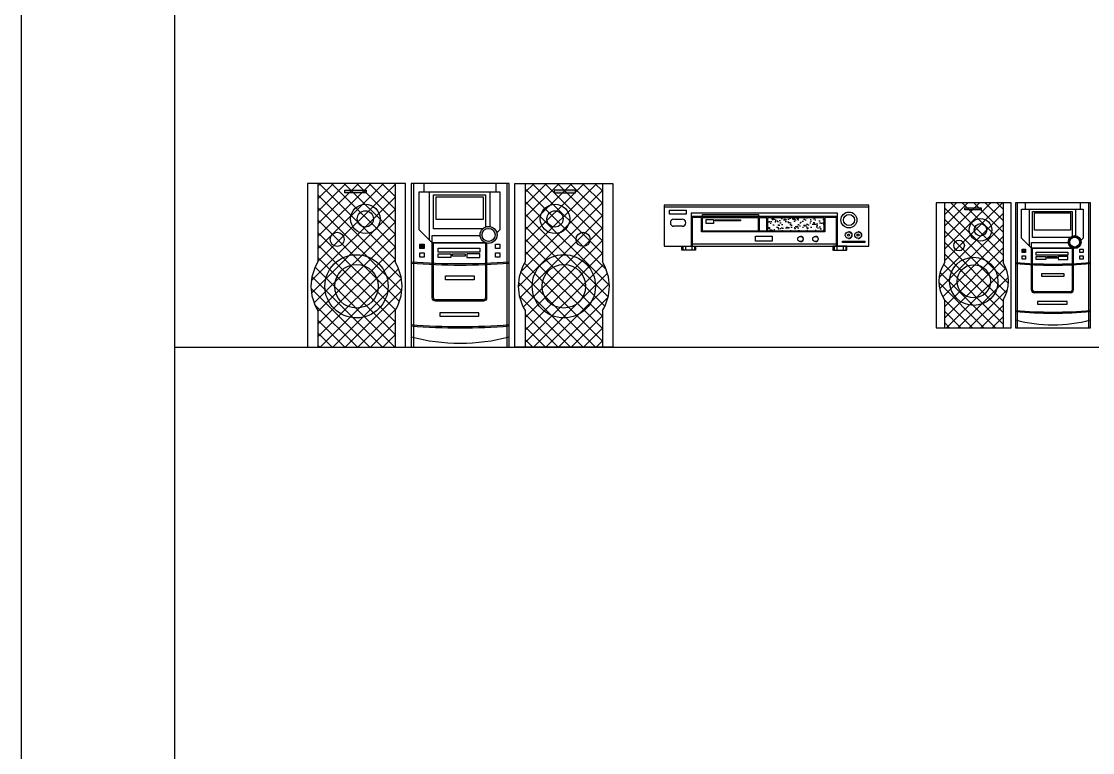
# Model space of a CAD drawing. Header units: inches. Extents: x 11.8 to 54.3, y 10.8 to 35.6.
# Drawn here: x 33.278 to 35.634, y 18.106 to 19.714 of the extents above; entities that cross this region are included whole.
import ezdxf

# ---------------------------------------------------------------- set-up
doc = ezdxf.new("R2010")
doc.units = ezdxf.units.IN
doc.header["$MEASUREMENT"] = 0
for name, color, linetype in [('1', 1, 'Continuous'), ('4', 4, 'Continuous'), ('kadrbm', 4, 'Continuous')]:
    doc.layers.add(name, color=color, linetype=linetype)
pattern_1 = [(45, (65.069415, 45.361527), (-0.013788582, 0.013788582), []), (135, (65.069415, 45.361527), (-0.013788582, -0.013788582), [])]

# ---------------------------------------------------------------- blocks, each defined once
blk = doc.blocks.new('kadrbm')
at = {"layer": 'kadrbm', "color": 4}
blk.add_lwpolyline([(0, 0), (0, 24.7972), (21, 24.7972), (21, 0), (0, 0)], close=True, dxfattribs=at)
blk.add_lwpolyline([(20.6631, 0.3257), (20.6631, 24.4603), (0.3369, 24.4603), (0.3369, 0.3257), (20.6631, 0.3257)], dxfattribs=at)

msp = doc.modelspace()

# ---------------------------------------------------------------- hatches: boundary and pattern name
at = {"layer": '4'}
h = msp.add_hatch(dxfattribs=at)
h.set_pattern_fill('ANSI37,_I', color=256, scale=0.156, style=2)
h.set_pattern_definition(pattern_1)
h.paths.add_polyline_path([(34.0998, 19.3583), (33.9304, 19.3583), (33.9304, 19.1854, 0.289326), (33.9304, 19.0784), (33.9304, 18.9983), (34.0998, 18.9983), (34.0998, 19.0784, 0.289326), (34.0998, 19.1854)])
h.paths.add_polyline_path([(34.0022, 19.2801, -1), (34.0669, 19.2801, -1)], flags=16)
h.paths.add_polyline_path([(34.0846, 19.1319, -1), (33.9456, 19.1319, -1)], flags=16)
h.paths.add_polyline_path([(34.063, 19.1319, -1), (33.9672, 19.1319, -1)], flags=0)
h.paths.add_polyline_path([(34.0363, 19.3377), (33.9894, 19.3377), (33.9894, 19.3434), (34.0363, 19.3434)], flags=16)
h = msp.add_hatch(color=256, dxfattribs=at)
h.dxf.hatch_style = 1
h.paths.add_polyline_path([(34.0363, 19.3377), (34.0363, 19.3434), (33.9894, 19.3434), (33.9894, 19.3377)])
h = msp.add_hatch(dxfattribs=at)
h.set_pattern_fill('ANSI37,_I', color=256, scale=0.156, style=2)
h.set_pattern_definition(pattern_1)
h.paths.add_polyline_path([(34.3863, 19.1854, 0.289326), (34.3863, 19.0784), (34.3863, 18.9983), (34.5557, 18.9983), (34.5557, 19.0784, 0.289326), (34.5557, 19.1854), (34.5557, 19.3583), (34.3863, 19.3583)])
h.paths.add_polyline_path([(34.4193, 19.2801, -1), (34.4839, 19.2801, -1)], flags=16)
h.paths.add_polyline_path([(34.5405, 19.1319, -1), (34.4015, 19.1319, -1)], flags=16)
h.paths.add_polyline_path([(34.5189, 19.1319, -1), (34.4231, 19.1319, -1)], flags=0)
h.paths.add_polyline_path([(34.4498, 19.3377), (34.4498, 19.3434), (34.4967, 19.3434), (34.4967, 19.3377)], flags=16)
h = msp.add_hatch(color=256, dxfattribs=at)
h.dxf.hatch_style = 1
h.paths.add_polyline_path([(34.4967, 19.3377), (34.4967, 19.3434), (34.4498, 19.3434), (34.4498, 19.3377)])
h = msp.add_hatch(color=256, dxfattribs=at)
h.dxf.hatch_style = 1
h.paths.add_polyline_path([(35.3886, 19.3), (35.3886, 19.3044), (35.3528, 19.3044), (35.3528, 19.3)])
h = msp.add_hatch(dxfattribs=at)
h.set_pattern_fill('AR-SAND', color=256, scale=0.007, style=0)
h.set_pattern_definition([(37.5, (58.002328, 38.877611), (-0.0004409535, 0.0134877664), [0, -0.01064, 0, -0.0119, 0, -0.011375]), (7.5, (58.002328, 38.87761), (0.012388437, 0.019755022), [0, -0.00574, 0, -0.00959, 0, -0.003675]), (327.5, (57.993718, 38.877611), (0.021798993, 3.96134e-05), [0, -0.0035, 0, -0.0126, 0, -0.01645]), (317.5, (57.993718, 38.87761), (0.021042886, 0.006143729), [0, -0.00175, 0, -0.00826, 0, -0.00945])])
h.paths.add_polyline_path([(34.9194, 19.2835), (34.9194, 19.2533), (35.0428, 19.2533), (35.0428, 19.2835)])
h = msp.add_hatch(color=256, dxfattribs=at)
h.dxf.hatch_style = 1
h.paths.add_polyline_path([(34.3242, 19.2449, 1), (34.2869, 19.2449, 1)])
h.paths.add_polyline_path([(34.3198, 19.2449, 1), (34.2912, 19.2449, 1)], flags=16)
h = msp.add_hatch(color=256, dxfattribs=at)
h.dxf.hatch_style = 1
h.paths.add_polyline_path([(35.6085, 19.2291, 1), (35.58, 19.2291, 1)])
h.paths.add_polyline_path([(35.6052, 19.2291, 1), (35.5833, 19.2291, 1)], flags=16)
h = msp.add_hatch(color=256, dxfattribs=at)
h.dxf.hatch_style = 1
h.paths.add_polyline_path([(34.1543, 19.2242), (34.1543, 19.2147), (34.1637, 19.2147), (34.1637, 19.2242)])
h = msp.add_hatch(color=256, dxfattribs=at)
h.dxf.hatch_style = 1
h.paths.add_polyline_path([(35.486, 19.2133), (35.4787, 19.2133), (35.4787, 19.206), (35.486, 19.206)])
h = msp.add_hatch(color=256, dxfattribs=at)
h.dxf.hatch_style = 1
h.paths.add_polyline_path([(34.3013, 19.1829), (34.3013, 19.1799, 0.00912), (34.3511, 19.183), (34.3511, 19.186, -0.00912)])
h.paths.add_polyline_path([(34.3511, 19.0447), (34.3511, 19.0477, -0.039603), (34.1351, 19.0477), (34.1351, 19.0447, 0.039603)])
h.paths.add_polyline_path([(34.2985, 19.1798), (34.2985, 19.1828, -0.020911), (34.1843, 19.183), (34.1843, 19.1799, 0.020911)])
h = msp.add_hatch(color=256, dxfattribs=at)
h.dxf.hatch_style = 1
h.paths.add_polyline_path([(34.1351, 19.186), (34.1351, 19.183, 0.008499), (34.1814, 19.1801), (34.1814, 19.1831, -0.008499)])
h.paths.add_polyline_path([(34.1814, 19.1801, 0.000528), (34.1843, 19.1799), (34.1843, 19.183, -0.000528), (34.1814, 19.1831)])
h.paths.add_polyline_path([(34.3013, 19.1829, -0.000528), (34.2985, 19.1828), (34.2985, 19.1798, 0.000528), (34.3013, 19.1799)])
h = msp.add_hatch(color=256, dxfattribs=at)
h.dxf.hatch_style = 1
h.paths.add_polyline_path([(35.4995, 19.1819, -0.008499), (35.4641, 19.1841), (35.4641, 19.1818, 0.008499), (35.4995, 19.1796)])
h.paths.add_polyline_path([(35.5017, 19.1818, -0.000528), (35.4995, 19.1819), (35.4995, 19.1796, 0.000528), (35.5017, 19.1795)])
h.paths.add_polyline_path([(35.5911, 19.1818, -0.000528), (35.5889, 19.1817), (35.5889, 19.1794, 0.000528), (35.5911, 19.1795)])
h = msp.add_hatch(color=256, dxfattribs=at)
h.dxf.hatch_style = 1
h.paths.add_polyline_path([(35.6291, 19.1818), (35.6291, 19.1841, -0.00912), (35.5911, 19.1818), (35.5911, 19.1795, 0.00912)])
h.paths.add_polyline_path([(35.6291, 19.0761), (35.6291, 19.0785, -0.039603), (35.4641, 19.0785), (35.4641, 19.0761, 0.039603)])
h.paths.add_polyline_path([(35.5889, 19.1817, -0.020911), (35.5017, 19.1818), (35.5017, 19.1795, 0.020911), (35.5889, 19.1794)])

# ---------------------------------------------------------------- linework, layer by layer
at = {"layer": '1'}
msp.add_line((33.6152, 18.9983), (53.9414, 18.9983), dxfattribs=at)
at = {"layer": '4'}
for p, q in [((33.9071, 19.3583), (33.9071, 18.9983)), ((34.1231, 19.3583), (33.9071, 19.3583)), ((33.9304, 19.3583), (33.9304, 19.1854)), ((34.0998, 19.3583), (34.0998, 19.1854)), ((34.1231, 18.9983), (34.1231, 19.3583)), ((34.1351, 19.3583), (34.1351, 18.9983)), ((34.3511, 19.3583), (34.1351, 19.3583)), ((34.1403, 19.3583), (34.1403, 18.9983)), ((34.1526, 19.3398), (34.1748, 19.3398)), ((34.1637, 19.3398), (34.1637, 19.3583)), ((34.1748, 19.3398), (34.1748, 19.2342)), ((34.308, 19.3398), (34.308, 19.2634)), ((34.3224, 19.3398), (34.3224, 19.3583)), ((34.3458, 19.3583), (34.3458, 18.9983)), ((34.3511, 18.9983), (34.3511, 19.3583)), ((34.363, 18.9983), (34.363, 19.3583)), ((34.363, 19.3583), (34.579, 19.3583)), ((34.3863, 19.3583), (34.3863, 19.1854)), ((34.5557, 19.3583), (34.5557, 19.1854)), ((34.579, 19.3583), (34.579, 18.9983)), ((35.4549, 19.3158), (35.2899, 19.3158)), ((35.2899, 19.3158), (35.2899, 19.0408)), ((35.3077, 19.3158), (35.3077, 19.1836)), ((35.3077, 19.3145), (35.309, 19.3158)), ((35.3077, 19.2892), (35.3343, 19.3158)), ((35.3077, 19.2639), (35.3596, 19.3158)), ((35.3077, 19.2386), (35.3849, 19.3158)), ((35.3077, 19.2134), (35.4101, 19.3158)), ((35.3077, 19.1881), (35.4354, 19.3158)), ((35.4372, 19.2006), (35.322, 19.3158)), ((35.4372, 19.2258), (35.3472, 19.3158)), ((35.4372, 19.2511), (35.3725, 19.3158)), ((35.4372, 19.2764), (35.3978, 19.3158)), ((35.4372, 19.3017), (35.4231, 19.3158)), ((35.4372, 19.3158), (35.4372, 19.1836)), ((35.4549, 19.0408), (35.4549, 19.3158)), ((35.4641, 19.3158), (35.4641, 19.0408)), ((35.6291, 19.3158), (35.4641, 19.3158)), ((35.4681, 19.3158), (35.4681, 19.0408)), ((35.4859, 19.3016), (35.4859, 19.3158)), ((35.6072, 19.3016), (35.6072, 19.3158)), ((35.625, 19.3158), (35.625, 19.0408)), ((35.6291, 19.0408), (35.6291, 19.3158)), ((35.1413, 19.3104), (34.6913, 19.3104)), ((34.6913, 19.3104), (34.6913, 19.2204)), ((35.1413, 19.3061), (34.6913, 19.3061)), ((35.0727, 19.293), (34.751, 19.293)), ((34.751, 19.293), (34.751, 19.2204)), ((35.0727, 19.2204), (35.0727, 19.293)), ((35.1413, 19.2204), (35.1413, 19.3104)), ((35.2964, 19.1515), (35.4372, 19.2922)), ((35.4448, 19.1676), (35.3077, 19.3047)), ((35.3528, 19.3044), (35.3886, 19.3044)), ((35.3528, 19.3), (35.3528, 19.3044)), ((35.3886, 19.3), (35.3528, 19.3)), ((35.3886, 19.3044), (35.3886, 19.3)), ((35.4775, 19.3016), (35.4944, 19.3016)), ((35.4775, 19.2379), (35.4775, 19.3016)), ((35.4775, 19.3016), (35.6131, 19.3016)), ((35.4944, 19.3016), (35.4944, 19.221)), ((35.5016, 19.2395), (35.5016, 19.2964)), ((35.5016, 19.2964), (35.5891, 19.2964)), ((35.5062, 19.2932), (35.5852, 19.2932)), ((35.5062, 19.255), (35.5062, 19.2932)), ((35.5852, 19.2932), (35.5852, 19.255)), ((35.5891, 19.2964), (35.5891, 19.2424)), ((35.5962, 19.3016), (35.5962, 19.2432)), ((35.6131, 19.3016), (35.6131, 19.2379)), ((34.7131, 19.2795), (34.7313, 19.2795)), ((35.0727, 19.2855), (34.751, 19.2855)), ((34.753, 19.2835), (34.753, 19.2204)), ((34.774, 19.2835), (34.753, 19.2835)), ((34.774, 19.2513), (34.774, 19.2835)), ((34.8994, 19.2835), (34.776, 19.2835)), ((34.8994, 19.2533), (34.8994, 19.2835)), ((34.9174, 19.2835), (34.9014, 19.2835)), ((34.9014, 19.2533), (34.9014, 19.2835)), ((34.9174, 19.2533), (34.9174, 19.2835)), ((35.0428, 19.2835), (34.9194, 19.2835)), ((34.9194, 19.2533), (34.9194, 19.2835)), ((35.0707, 19.2835), (35.0448, 19.2835)), ((35.0448, 19.2835), (35.0448, 19.2513)), ((35.0707, 19.2204), (35.0707, 19.2835)), ((35.2975, 19.1273), (35.4372, 19.2669)), ((35.4488, 19.1383), (35.3077, 19.2794)), ((34.7313, 19.2638), (34.7131, 19.2638)), ((35.0448, 19.2513), (34.774, 19.2513)), ((35.4446, 19.1173), (35.3077, 19.2541)), ((35.5852, 19.255), (35.5062, 19.255)), ((34.1843, 19.1063), (34.1843, 19.2276)), ((34.2985, 19.2276), (34.2985, 19.1063)), ((34.6913, 19.2204), (35.1413, 19.2204)), ((34.7328, 19.2204), (34.7328, 19.2113)), ((34.7384, 19.2204), (34.7384, 19.2113)), ((34.7526, 19.2204), (34.7526, 19.2113)), ((34.753, 19.2254), (35.0707, 19.2254)), ((34.753, 19.2204), (35.0707, 19.2204)), ((34.7583, 19.2204), (34.7583, 19.2113)), ((35.0654, 19.2204), (35.0654, 19.2113)), ((35.071, 19.2204), (35.071, 19.2113)), ((35.0852, 19.2204), (35.0852, 19.2113)), ((35.0909, 19.2204), (35.0909, 19.2113)), ((35.304, 19.1085), (35.4372, 19.2417)), ((35.4372, 19.0994), (35.3077, 19.2289)), ((35.4995, 19.2159), (35.4775, 19.2379)), ((35.4995, 19.2159), (35.4995, 19.2281)), ((35.4995, 19.2281), (35.5809, 19.2281)), ((35.5845, 19.2395), (35.5016, 19.2395)), ((35.6131, 19.2379), (35.608, 19.2328)), ((35.3077, 19.087), (35.4372, 19.2164)), ((35.4372, 19.0742), (35.3077, 19.2036)), ((35.4787, 19.2133), (35.486, 19.2133)), ((35.4787, 19.206), (35.4787, 19.2133)), ((35.486, 19.206), (35.4787, 19.206)), ((35.4787, 19.1988), (35.486, 19.1988)), ((35.4787, 19.1916), (35.4787, 19.1988)), ((35.486, 19.2133), (35.486, 19.206)), ((35.486, 19.1988), (35.486, 19.1916)), ((35.589, 19.2159), (35.4995, 19.2159)), ((35.4995, 19.1232), (35.4995, 19.2159)), ((35.4995, 19.2159), (35.589, 19.2159)), ((35.589, 19.2159), (35.4995, 19.2159)), ((35.5017, 19.1232), (35.5017, 19.2159)), ((35.5094, 19.2071), (35.5794, 19.2071)), ((35.5094, 19.2), (35.5094, 19.2071)), ((35.5794, 19.2), (35.5094, 19.2)), ((35.5094, 19.1974), (35.5308, 19.1974)), ((35.5094, 19.1909), (35.5094, 19.1974)), ((35.5308, 19.1974), (35.5308, 19.1909)), ((35.5337, 19.1974), (35.5551, 19.1974)), ((35.5337, 19.1935), (35.5337, 19.1974)), ((35.5551, 19.1974), (35.5551, 19.1935)), ((35.5794, 19.1974), (35.558, 19.1974)), ((35.558, 19.1974), (35.558, 19.1909)), ((35.5794, 19.2071), (35.5794, 19.2)), ((35.5794, 19.1909), (35.5794, 19.1974)), ((35.5889, 19.2159), (35.5889, 19.1232)), ((35.5911, 19.2152), (35.5911, 19.1232)), ((35.6057, 19.2133), (35.6129, 19.2133)), ((35.6057, 19.206), (35.6057, 19.2133)), ((35.6129, 19.206), (35.6057, 19.206)), ((35.6057, 19.1988), (35.6129, 19.1988)), ((35.6057, 19.1916), (35.6057, 19.1988)), ((35.6129, 19.2133), (35.6129, 19.206)), ((35.6129, 19.1988), (35.6129, 19.1916)), ((35.4372, 19.0489), (35.3057, 19.1803)), ((35.3077, 19.0617), (35.4372, 19.1911)), ((35.486, 19.1916), (35.4787, 19.1916)), ((35.5308, 19.1909), (35.5094, 19.1909)), ((35.5551, 19.1935), (35.5337, 19.1935)), ((35.558, 19.1909), (35.5794, 19.1909)), ((35.6129, 19.1916), (35.6057, 19.1916)), ((35.42, 19.0408), (35.2984, 19.1623)), ((35.3121, 19.0408), (35.4432, 19.1719)), ((35.3374, 19.0408), (35.4484, 19.1518)), ((35.5219, 19.1602), (35.5703, 19.1602)), ((35.5219, 19.1536), (35.5219, 19.1602)), ((35.5703, 19.1536), (35.5219, 19.1536)), ((35.5703, 19.1602), (35.5703, 19.1536)), ((35.3947, 19.0408), (35.296, 19.1395)), ((35.3626, 19.0408), (35.4469, 19.125)), ((34.2941, 19.102), (34.1886, 19.102)), ((35.3694, 19.0408), (35.3069, 19.1033)), ((35.3077, 19.1019), (35.3077, 19.0408)), ((35.4372, 19.1019), (35.4372, 19.0408)), ((35.5856, 19.1199), (35.505, 19.1199)), ((35.5856, 19.1177), (35.505, 19.1177)), ((33.9304, 19.0784), (33.9304, 18.9983)), ((34.0998, 19.0784), (34.0998, 18.9983)), ((34.3863, 19.0784), (34.3863, 18.9983)), ((34.5557, 19.0784), (34.5557, 18.9983)), ((35.3879, 19.0408), (35.4372, 19.09)), ((35.3442, 19.0408), (35.3077, 19.0772)), ((35.4132, 19.0408), (35.4372, 19.0647)), ((35.2899, 19.0408), (35.4549, 19.0408)), ((35.3189, 19.0408), (35.3077, 19.0519)), ((35.4641, 19.0408), (35.6291, 19.0408)), ((33.9071, 18.9983), (34.1231, 18.9983)), ((34.1351, 18.9983), (34.3511, 18.9983)), ((34.579, 18.9983), (34.363, 18.9983))]:
    msp.add_line(p, q, dxfattribs=at)
for points in [[(33.9894, 19.3434), (34.0363, 19.3434), (34.0363, 19.3377), (33.9894, 19.3377)], [(34.4967, 19.3434), (34.4498, 19.3434), (34.4498, 19.3377), (34.4967, 19.3377)], [(34.1902, 19.3288), (34.2936, 19.3288), (34.2936, 19.2788), (34.1902, 19.2788)], [(34.7034, 19.2995), (34.7397, 19.2995), (34.7397, 19.2904), (34.7034, 19.2904)], [(34.776, 19.29), (34.8994, 19.29), (34.8994, 19.2855), (34.776, 19.2855)], [(34.7843, 19.2791), (34.7998, 19.2791), (34.7998, 19.2699), (34.7843, 19.2699)], [(34.8036, 19.2784), (34.8592, 19.2784), (34.8592, 19.2756), (34.8036, 19.2756)], [(34.1543, 19.2242), (34.1637, 19.2242), (34.1637, 19.2147), (34.1543, 19.2147)], [(34.3205, 19.2242), (34.33, 19.2242), (34.33, 19.2147), (34.3205, 19.2147)], [(34.7302, 19.2204), (34.7608, 19.2204), (34.7608, 19.2113), (34.7302, 19.2113)], [(34.8922, 19.2418), (34.9291, 19.2418), (34.9291, 19.2315), (34.8922, 19.2315)], [(35.0934, 19.2204), (35.0628, 19.2204), (35.0628, 19.2113), (35.0934, 19.2113)], [(35.0834, 19.2309), (35.133, 19.2309), (35.133, 19.2279), (35.0834, 19.2279)], [(34.1543, 19.2053), (34.1637, 19.2053), (34.1637, 19.1958), (34.1543, 19.1958)], [(34.1944, 19.2161), (34.286, 19.2161), (34.286, 19.2068), (34.1944, 19.2068)], [(34.1944, 19.2034), (34.2224, 19.2034), (34.2224, 19.1949), (34.1944, 19.1949)], [(34.2262, 19.2034), (34.2542, 19.2034), (34.2542, 19.1983), (34.2262, 19.1983)], [(34.286, 19.2034), (34.258, 19.2034), (34.258, 19.1949), (34.286, 19.1949)], [(34.3205, 19.2053), (34.33, 19.2053), (34.33, 19.1958), (34.3205, 19.1958)], [(34.2107, 19.1547), (34.2742, 19.1547), (34.2742, 19.1461), (34.2107, 19.1461)], [(35.5125, 19.0925), (35.578, 19.0925), (35.578, 19.0981), (35.5125, 19.0981)], [(34.1985, 19.0661), (34.2843, 19.0661), (34.2843, 19.0733), (34.1985, 19.0733)]]:
    msp.add_lwpolyline(points, close=True, dxfattribs=at)
for points in [[(34.2986, 19.2276), (34.1814, 19.2276), (34.1526, 19.2564), (34.1526, 19.3398), (34.3301, 19.3398), (34.3301, 19.2564), (34.3235, 19.2498)], [(34.2927, 19.2585), (34.1842, 19.2585), (34.1842, 19.333), (34.2987, 19.333), (34.2987, 19.2623)], [(34.9194, 19.2835), (35.0428, 19.2835), (35.0428, 19.2533), (34.776, 19.2533), (34.776, 19.2835), (34.8994, 19.2835)], [(34.9014, 19.2835), (34.9174, 19.2835)], [(34.2986, 19.2276), (34.1814, 19.2276), (34.1814, 19.2436), (34.288, 19.2436)]]:
    msp.add_lwpolyline(points, dxfattribs=at)
msp.add_lwpolyline([(34.3013, 19.2267), (34.3013, 19.1063, -0.414214), (34.2941, 19.0991), (34.1886, 19.0991, -0.414214), (34.1814, 19.1063), (34.1814, 19.2276), (34.2986, 19.2276)], format="xyb", dxfattribs=at)
for centre, radius in [((34.0345, 19.2801), 0.0323), ((34.0345, 19.2801), 0.0179), ((34.4516, 19.2801), 0.0323), ((34.4516, 19.2801), 0.0179), ((35.0979, 19.2777), 0.0175), ((35.0979, 19.2777), 0.0121), ((35.3873, 19.256), 0.0247), ((35.3873, 19.256), 0.0137), ((33.9726, 19.2351), 0.0155), ((34.3055, 19.2449), 0.0186), ((34.3055, 19.2449), 0.0143), ((34.5135, 19.2351), 0.0155), ((35.097, 19.2446), 0.00725), ((35.097, 19.2446), 0.00225), ((35.1179, 19.2446), 0.00725), ((35.1179, 19.2446), 0.00225), ((35.5943, 19.2291), 0.0142), ((34.9912, 19.2359), 0.0058), ((35.0241, 19.2359), 0.0058), ((35.34, 19.2216), 0.0118), ((35.5943, 19.2291), 0.0109), ((34.0151, 19.1319), 0.0695), ((34.471, 19.1319), 0.0695), ((35.3724, 19.1428), 0.0531), ((34.0151, 19.1319), 0.0479), ((34.471, 19.1319), 0.0479), ((35.3724, 19.1428), 0.0366)]:
    msp.add_circle(centre, radius, dxfattribs=at)
for centre, radius, start, end in [((34.7131, 19.2717), 0.00786, 90, 270), ((34.7313, 19.2717), 0.00786, 270, 90), ((35.098, 19.2446), 0.00732, 262.1575, 97.8425), ((35.1189, 19.2446), 0.00732, 262.1575, 97.8425), ((34.992, 19.2359), 0.00586, 262.1575, 97.8425), ((35.0249, 19.2359), 0.00586, 262.1575, 97.8425), ((34.0151, 19.1319), 0.1002, 147.727, 212.273), ((34.0151, 19.1319), 0.1002, 327.727, 32.273), ((34.2431, 20.5474), 1.3657, 265.4642, 274.5358), ((34.2431, 20.5443), 1.3657, 265.4642, 274.5358), ((34.471, 19.1319), 0.1002, 147.727, 212.273), ((34.471, 19.1319), 0.1002, 327.727, 32.273), ((35.3724, 19.1428), 0.0765, 147.727, 212.273), ((35.3724, 19.1428), 0.0765, 327.727, 32.273), ((35.5466, 20.224), 1.0432, 265.4642, 274.5358), ((35.5466, 20.2217), 1.0432, 265.4642, 274.5358), ((34.1886, 19.1063), 0.00432, 180, 270), ((34.2941, 19.1063), 0.00432, 270, 0), ((35.505, 19.1232), 0.0055, 180, 270), ((35.505, 19.1232), 0.0033, 180, 270), ((35.5856, 19.1232), 0.0033, 270, 0), ((35.5856, 19.1232), 0.0055, 270, 0), ((35.5466, 20.1184), 1.0432, 265.4642, 274.5358), ((35.5466, 20.1161), 1.0432, 265.4642, 274.5358), ((35.5466, 19.3695), 0.3223, 255.1665, 284.8335), ((34.2431, 20.4091), 1.3657, 265.4642, 274.5358), ((34.2431, 20.4061), 1.3657, 265.4642, 274.5358), ((34.2431, 19.4286), 0.4219, 255.1665, 284.8335)]:
    msp.add_arc(centre, radius, start, end, dxfattribs=at)

# ---------------------------------------------------------------- block references
at = {"layer": 'kadrbm'}
msp.add_blockref('kadrbm', (33.2783, 10.8267), dxfattribs=at)

doc.saveas('drawing.dxf')
